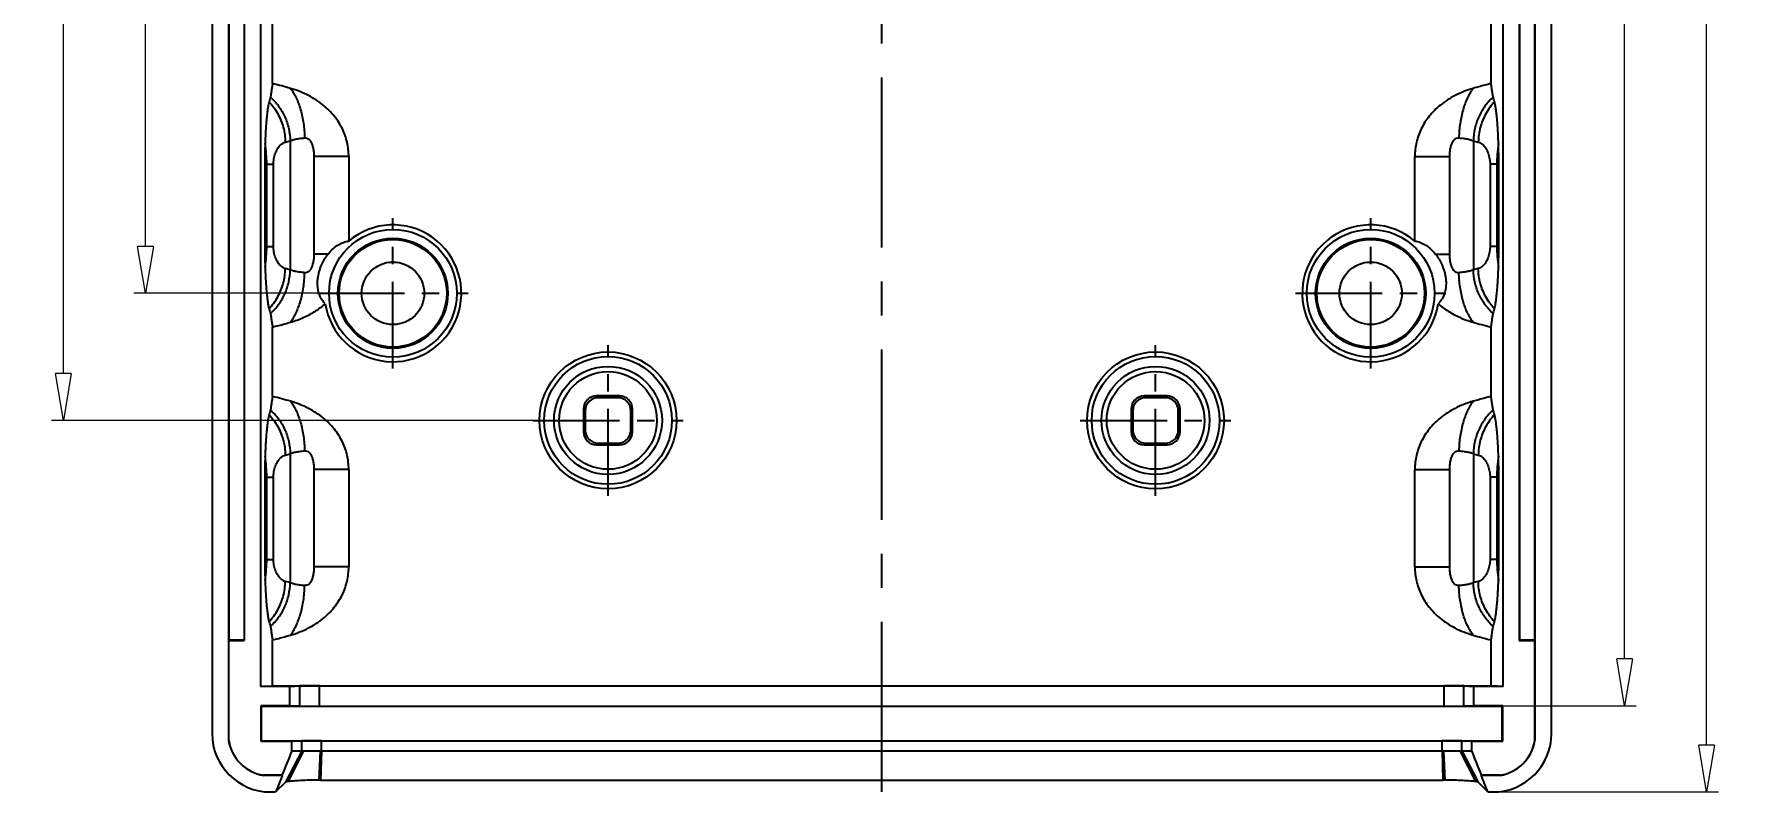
# Model space of a CAD drawing. Header units: millimetres. Extents: x 2827 to 3145, y 1044 to 1251.
# Drawn here: x 3057.2 to 3144.3, y 1147.2 to 1186 of the extents above; entities that cross this region are included whole.
import ezdxf

# ---------------------------------------------------------------- set-up
doc = ezdxf.new("R2010")
doc.units = ezdxf.units.MM
doc.linetypes.add('CENTER', pattern=[50.8, 31.75, -6.35, 6.35, -6.35])
doc.layers.add('dim', color=82, linetype='Continuous', lineweight=9)
doc.styles.add('ROMAND', font='romand.shx', dxfattribs={"width": 0.75, "bigfont": 'gbcbig.shx'})
doc.dimstyles.new('YanXiu', dxfattribs={"dimtxt": 2.5, "dimasz": 2.2, "dimexe": 1, "dimexo": 0, "dimgap": 0.66, "dimtad": 0, "dimzin": 9, "dimdsep": 46, "dimtxsty": 'ROMAND', "dimblk": 'CLOSEDBLANK', "dimcen": 0, "dimclrd": 3, "dimclre": 3, "dimclrt": 7, "dimazin": 2, "dimtfac": 1, "dimtofl": 0, "dimtmove": 0, "dimatfit": 3, "dimldrblk": 'CLOSEDBLANK', "dimfxl": 1, "dimlwd": 5, "dimlwe": 5, "dimarcsym": 0})

# ---------------------------------------------------------------- blocks, each defined once
blk = doc.blocks.new('_ClosedBlank')
at = {"color": 0, "linetype": 'ByBlock', "lineweight": -2}
for p, q in [((-1, 0.167), (0, 0)), ((-1, 0.167), (-1, -0.167)), ((0, 0), (-1, -0.167))]:
    blk.add_line(p, q, dxfattribs=at)
blk = doc.blocks.new('*D26')
at = {"layer": 'Defpoints', "color": 0}
for p in [(74.347, 92), (74.606, 0), (85.532, 0)]:
    blk.add_point(p, dxfattribs=at)
at = {"layer": 'dim', "color": 3, "lineweight": 5}
for p, q in [((74.347, 92), (86.131, 92)), ((85.532, 89.6), (85.532, 48.421)), ((85.532, 2.4), (85.532, 43.579)), ((74.606, 0), (86.131, 0))]:
    blk.add_line(p, q, dxfattribs=at)
at = {"layer": 'dim', "color": 3, "lineweight": 5, "xscale": 2.4, "yscale": 2.4, "zscale": 2.4}
for p, rotation in [((85.532, 92), 90), ((85.532, 0), 270)]:
    blk.add_blockref('_ClosedBlank', p, dxfattribs=dict(at, rotation=rotation))
at = {"layer": 'dim', "color": 7, "insert": (85.532, 46), "char_height": 3, "attachment_point": 5, "rotation": 90, "style": 'ROMAND'}
blk.add_mtext('92', dxfattribs=at)
blk = doc.blocks.new('*D27')
at = {"layer": 'Defpoints', "color": 0}
for p in [(75.102, 87.6), (75.102, 4.4), (81.332, 4.4)]:
    blk.add_point(p, dxfattribs=at)
at = {"layer": 'dim', "color": 3, "lineweight": 5}
for p, q in [((75.102, 87.6), (81.931, 87.6)), ((81.332, 85.2), (81.332, 50.082)), ((81.332, 6.8), (81.332, 41.918)), ((75.102, 4.4), (81.931, 4.4))]:
    blk.add_line(p, q, dxfattribs=at)
at = {"layer": 'dim', "color": 3, "lineweight": 5, "xscale": 2.4, "yscale": 2.4, "zscale": 2.4}
for p, rotation in [((81.332, 87.6), 90), ((81.332, 4.4), 270)]:
    blk.add_blockref('_ClosedBlank', p, dxfattribs=dict(at, rotation=rotation))
at = {"layer": 'dim', "color": 7, "insert": (81.332, 46), "char_height": 3, "attachment_point": 5, "rotation": 90, "style": 'ROMAND'}
blk.add_mtext('83.2', dxfattribs=at)
blk = doc.blocks.new('*D28')
at = {"layer": 'Defpoints', "color": 0}
for p in [(25.502, 73), (1.5, 19), (25.502, 19)]:
    blk.add_point(p, dxfattribs=at)
at = {"layer": 'dim', "color": 3, "lineweight": 5}
for p, q in [((25.502, 73), (0.9, 73)), ((1.5, 70.6), (1.5, 48.475)), ((1.5, 21.4), (1.5, 43.525)), ((25.502, 19), (0.9, 19))]:
    blk.add_line(p, q, dxfattribs=at)
at = {"layer": 'dim', "color": 3, "lineweight": 5, "xscale": 2.4, "yscale": 2.4, "zscale": 2.4}
for p, rotation in [((1.5, 73), 90), ((1.5, 19), 270)]:
    blk.add_blockref('_ClosedBlank', p, dxfattribs=dict(at, rotation=rotation))
at = {"layer": 'dim', "color": 7, "insert": (1.5, 46), "char_height": 3, "attachment_point": 5, "rotation": 90, "style": 'ROMAND'}
blk.add_mtext('54', dxfattribs=at)
blk = doc.blocks.new('*D29')
at = {"layer": 'Defpoints', "color": 0}
for p in [(14.502, 66.5), (5.7, 25.5), (14.502, 25.5)]:
    blk.add_point(p, dxfattribs=at)
at = {"layer": 'dim', "color": 3, "lineweight": 5}
for p, q in [((14.502, 66.5), (5.1, 66.5)), ((5.7, 64.1), (5.7, 48.1)), ((5.7, 27.9), (5.7, 43.9)), ((14.502, 25.5), (5.1, 25.5))]:
    blk.add_line(p, q, dxfattribs=at)
at = {"layer": 'dim', "color": 3, "lineweight": 5, "xscale": 2.4, "yscale": 2.4, "zscale": 2.4}
for p, rotation in [((5.7, 66.5), 90), ((5.7, 25.5), 270)]:
    blk.add_blockref('_ClosedBlank', p, dxfattribs=dict(at, rotation=rotation))
at = {"layer": 'dim', "color": 7, "insert": (5.7, 46), "char_height": 3, "attachment_point": 5, "rotation": 90, "style": 'ROMAND'}
blk.add_mtext('41', dxfattribs=at)
blk = doc.blocks.new('A$C47120272')
at = {"color": 1, "linetype": 'CENTER', "ltscale": 0.274}
blk.add_line((43.352, 0), (43.352, 92), dxfattribs=at)
at = {"color": 7, "linetype": 'Continuous'}
for p, q in [((9.102, 89.004), (9.102, 2.996)), ((9.952, 89.365), (9.952, 2.635)), ((76.752, 2.635), (76.752, 89.365)), ((77.602, 2.996), (77.602, 89.004)), ((11.579, 86.6), (11.579, 5.4)), ((75.124, 5.4), (75.124, 86.6)), ((9.965, 84.241), (9.965, 7.759)), ((10.743, 84.241), (10.743, 7.759)), ((10.752, 84.25), (10.752, 7.75)), ((75.952, 84.25), (75.952, 7.75)), ((75.96, 84.241), (75.96, 7.759)), ((76.739, 84.241), (76.739, 7.759)), ((12.195, 36.223), (12.195, 39.777)), ((74.509, 36.223), (74.509, 39.777)), ((12.847, 33.231), (13.096, 33.293)), ((13.096, 33.293), (13.096, 26.707)), ((73.607, 33.293), (73.856, 33.231)), ((73.607, 33.293), (73.607, 26.707)), ((14.311, 32.495), (14.311, 27.505)), ((16.091, 32.495), (14.311, 32.495)), ((16.091, 32.494), (16.091, 28.172)), ((70.612, 32.495), (72.393, 32.495)), ((70.612, 28.172), (70.612, 32.494)), ((72.393, 27.505), (72.393, 32.495)), ((11.904, 32.105), (11.8, 32.096)), ((11.8, 32.096), (11.8, 27.904)), ((11.904, 27.895), (11.904, 32.105)), ((11.904, 32.105), (12.247, 32.105)), ((12.247, 27.895), (12.247, 32.105)), ((74.8, 32.105), (74.456, 32.105)), ((74.456, 32.105), (74.456, 27.895)), ((74.903, 32.096), (74.8, 32.105)), ((74.8, 32.105), (74.8, 27.895)), ((74.903, 27.904), (74.903, 32.096)), ((11.8, 27.904), (11.904, 27.895)), ((11.904, 27.895), (12.247, 27.895)), ((74.8, 27.895), (74.456, 27.895)), ((74.8, 27.895), (74.903, 27.904)), ((15.04, 27.505), (14.311, 27.505)), ((71.664, 27.505), (72.393, 27.505)), ((13.096, 26.707), (12.847, 26.769)), ((73.856, 26.769), (73.607, 26.707)), ((12.195, 20.223), (12.195, 23.777)), ((74.509, 20.223), (74.509, 23.777)), ((28.766, 20.25), (28.853, 20.163)), ((29.937, 20.25), (28.766, 20.25)), ((29.85, 20.163), (28.853, 20.163)), ((29.937, 20.25), (29.85, 20.163)), ((57.937, 20.25), (56.766, 20.25)), ((56.766, 20.25), (56.853, 20.163)), ((57.85, 20.163), (56.853, 20.163)), ((57.937, 20.25), (57.85, 20.163)), ((28.102, 19.586), (28.189, 19.498)), ((28.102, 19.586), (28.102, 18.414)), ((28.189, 19.498), (28.189, 18.502)), ((30.602, 19.586), (30.514, 19.498)), ((30.514, 18.502), (30.514, 19.498)), ((30.602, 18.414), (30.602, 19.586)), ((56.102, 19.586), (56.189, 19.498)), ((56.102, 19.586), (56.102, 18.414)), ((56.189, 19.498), (56.189, 18.502)), ((58.602, 19.586), (58.514, 19.498)), ((58.514, 18.502), (58.514, 19.498)), ((58.602, 18.414), (58.602, 19.586)), ((28.102, 18.414), (28.189, 18.502)), ((30.602, 18.414), (30.514, 18.502)), ((56.102, 18.414), (56.189, 18.502)), ((58.602, 18.414), (58.514, 18.502)), ((28.766, 17.75), (28.853, 17.837)), ((28.766, 17.75), (29.937, 17.75)), ((28.853, 17.837), (29.85, 17.837)), ((29.937, 17.75), (29.85, 17.837)), ((56.766, 17.75), (56.853, 17.837)), ((56.766, 17.75), (57.937, 17.75)), ((56.853, 17.837), (57.85, 17.837)), ((57.937, 17.75), (57.85, 17.837)), ((12.847, 17.231), (13.096, 17.293)), ((13.096, 17.293), (13.096, 10.707)), ((73.607, 17.293), (73.856, 17.231)), ((73.607, 17.293), (73.607, 10.707)), ((11.904, 16.105), (11.8, 16.096)), ((11.8, 16.096), (11.8, 11.904)), ((11.904, 11.895), (11.904, 16.105)), ((11.904, 16.105), (12.247, 16.105)), ((12.247, 11.895), (12.247, 16.105)), ((14.311, 16.495), (14.311, 11.505)), ((16.091, 16.495), (14.311, 16.495)), ((16.091, 16.494), (16.091, 11.506)), ((70.612, 16.495), (72.393, 16.495)), ((70.612, 11.506), (70.612, 16.494)), ((72.393, 11.505), (72.393, 16.495)), ((74.8, 16.105), (74.456, 16.105)), ((74.456, 16.105), (74.456, 11.895)), ((74.903, 16.096), (74.8, 16.105)), ((74.8, 16.105), (74.8, 11.895)), ((74.903, 11.904), (74.903, 16.096)), ((11.8, 11.904), (11.904, 11.895)), ((11.904, 11.895), (12.247, 11.895)), ((16.091, 11.505), (14.311, 11.505)), ((70.612, 11.505), (72.393, 11.505)), ((74.8, 11.895), (74.456, 11.895)), ((74.8, 11.895), (74.903, 11.904)), ((13.096, 10.707), (12.847, 10.769)), ((73.856, 10.769), (73.607, 10.707)), ((9.965, 7.759), (9.956, 7.75)), ((9.956, 7.75), (10.752, 7.75)), ((9.956, 2.635), (9.956, 7.75)), ((10.743, 7.759), (9.965, 7.759)), ((10.752, 7.75), (10.743, 7.759)), ((12.195, 5.431), (12.195, 7.777)), ((74.509, 5.431), (74.509, 7.777)), ((75.96, 7.759), (75.952, 7.75)), ((75.952, 7.75), (76.747, 7.75)), ((76.739, 7.759), (75.96, 7.759)), ((76.747, 7.75), (76.739, 7.759)), ((76.747, 7.75), (76.747, 2.635)), ((11.579, 5.4), (12.195, 5.431)), ((13.081, 5.4), (11.579, 5.4)), ((12.195, 5.431), (74.509, 5.431)), ((13.081, 5.4), (13.595, 5.426)), ((13.081, 4.4), (13.081, 5.4)), ((13.595, 4.383), (13.595, 5.426)), ((14.593, 4.381), (14.593, 5.428)), ((72.11, 4.381), (72.11, 5.428)), ((73.109, 5.426), (73.622, 5.4)), ((73.109, 4.383), (73.109, 5.426)), ((75.124, 5.4), (73.622, 5.4)), ((73.622, 4.4), (73.622, 5.4)), ((75.124, 5.4), (74.509, 5.431)), ((11.602, 4.4), (11.622, 4.379)), ((13.081, 4.4), (11.602, 4.4)), ((11.602, 4.4), (11.602, 2.6)), ((75.081, 4.379), (11.622, 4.379)), ((11.622, 4.379), (11.622, 2.621)), ((13.595, 4.383), (13.081, 4.4)), ((73.622, 4.4), (73.109, 4.383)), ((75.102, 4.4), (73.622, 4.4)), ((75.102, 4.4), (75.081, 4.379)), ((75.081, 2.621), (75.081, 4.379)), ((75.102, 2.6), (75.102, 4.4)), ((9.956, 2.635), (9.952, 2.635)), ((11.602, 2.6), (11.622, 2.621)), ((11.622, 2.621), (75.081, 2.621)), ((13.181, 2.6), (13.695, 2.617)), ((13.695, 2.1), (13.695, 2.617)), ((14.693, 2.1), (14.693, 2.619)), ((72.01, 2.1), (72.01, 2.619)), ((73.009, 2.617), (73.522, 2.6)), ((73.009, 2.1), (73.009, 2.617)), ((75.102, 2.6), (75.081, 2.621)), ((76.747, 2.635), (76.752, 2.635)), ((11.602, 2.6), (13.181, 2.6)), ((13.695, 2.1), (12.856, 0.5)), ((13.787, 2.1), (12.99, 0.531)), ((13.181, 2.1), (13.181, 2.6)), ((13.181, 2.1), (13.695, 2.1)), ((14.631, 2.1), (14.567, 0.609)), ((14.631, 2.1), (72.072, 2.1)), ((14.693, 2.1), (14.654, 0.609)), ((72.01, 2.1), (72.049, 0.609)), ((72.072, 2.1), (72.136, 0.609)), ((72.917, 2.1), (73.713, 0.531)), ((73.009, 2.1), (73.522, 2.1)), ((73.009, 2.1), (73.847, 0.5)), ((73.522, 2.6), (75.102, 2.6)), ((73.522, 2.1), (73.522, 2.6)), ((12.68, 0.854), (11.737, 0.854)), ((11.737, 0.854), (11.737, 0.85)), ((12.698, 0.85), (11.737, 0.85)), ((12.856, 0.5), (12.356, 0)), ((14.654, 0.609), (72.049, 0.609)), ((74.347, 0), (73.847, 0.5)), ((74.967, 0.85), (74.005, 0.85)), ((74.966, 0.854), (74.023, 0.854)), ((74.966, 0.854), (74.967, 0.85)), ((12.098, 0), (12.356, 0)), ((74.347, 0), (74.606, 0))]:
    blk.add_line(p, q, dxfattribs=at)
at = {"color": 1, "linetype": 'CENTER', "ltscale": 0.14}
for p, q in [((18.352, 21.65), (18.352, 29.35)), ((68.352, 21.65), (68.352, 29.35)), ((14.502, 25.5), (22.202, 25.5)), ((64.502, 25.5), (72.202, 25.5)), ((29.352, 15.15), (29.352, 22.85)), ((57.352, 15.15), (57.352, 22.85)), ((25.502, 19), (33.202, 19)), ((53.502, 19), (61.202, 19))]:
    blk.add_line(p, q, dxfattribs=at)
at = {"color": 7, "linetype": 'Continuous'}
for centre, radius in [((18.352, 25.5), 3.267), ((68.352, 25.5), 3.267), ((18.352, 25.5), 2.814), ((18.352, 25.5), 2.75), ((68.352, 25.5), 2.814), ((68.352, 25.5), 2.75), ((18.352, 25.5), 1.6), ((68.352, 25.5), 1.6), ((29.352, 19), 3.5), ((29.352, 19), 3.267), ((29.352, 19), 2.762), ((57.352, 19), 3.5), ((57.352, 19), 3.267), ((57.352, 19), 2.762), ((29.352, 19), 2.5), ((57.352, 19), 2.5)]:
    blk.add_circle(centre, radius, dxfattribs=at)
for centre, radius, start, end in [((19.421, 33.375), 7.649, 163.58393, 165.45219), ((67.278, 33.373), 7.653, 14.54803, 16.41526), ((46.71, 32.097), 34.909, 178.24319, 180.00117), ((39.99, 32.097), 34.913, 359.99888, 1.75686), ((18.352, 25.5), 3.5, 188.82268, 130.23326), ((68.352, 25.5), 3.5, 49.76674, 351.17733), ((46.713, 27.903), 34.913, 179.99888, 181.75686), ((39.994, 27.903), 34.909, 358.24319, 0.00117), ((18.422, 25.455), 2.894, 133.42098, 134.89518), ((68.282, 25.455), 2.894, 45.10482, 46.57901), ((19.421, 26.625), 7.649, 194.54781, 196.41606), ((67.278, 26.627), 7.653, 343.58474, 345.45197), ((19.421, 17.375), 7.649, 163.58393, 165.45219), ((67.278, 17.373), 7.653, 14.54803, 16.41526), ((46.71, 16.097), 34.909, 178.24319, 180.00117), ((39.99, 16.097), 34.913, 359.99888, 1.75686), ((46.713, 11.903), 34.913, 179.99888, 181.75686), ((39.994, 11.903), 34.909, 358.24319, 0.00117), ((19.421, 10.625), 7.649, 194.54781, 196.41606), ((67.278, 10.627), 7.653, 343.58474, 345.45197), ((12.069, 2.967), 2.143, 188.92499, 261.07501), ((12.069, 2.967), 2.139, 188.93135, 261.06865), ((74.634, 2.967), 2.139, 278.93135, 351.06865), ((74.634, 2.967), 2.143, 278.925, 351.075), ((259.461, -97.723), 265.741, 157.93619, 158.22569), ((-172.602, -97.66), 265.573, 21.77422, 22.0639), ((255.669, -97.404), 262.085, 157.98234, 158.18264), ((11.585, -3.776), 4.758, 76.47057, 76.69666), ((14.654, -10.175), 10.785, 90.00179, 90.46268), ((72.049, -10.169), 10.778, 89.53718, 89.99836), ((75.063, -3.53), 4.506, 103.3435, 103.58222), ((-168.861, -97.362), 261.972, 21.81732, 22.0177)]:
    blk.add_arc(centre, radius, start, end, dxfattribs=at)
for centre, major_axis, ratio, start_param, end_param in [((28.766, 19.585), (0.47, -0.47), 0.999695, 2.356347, 3.926839), ((28.854, 19.498), (0.47, -0.47), 0.999695, 2.356347, 3.926839), ((29.85, 19.498), (-0.47, -0.47), 0.999695, 2.356347, 3.926839), ((29.937, 19.585), (0.47, 0.47), 0.999695, -0.785246, 0.785246), ((56.766, 19.585), (0.47, -0.47), 0.999695, 2.356347, 3.926839), ((56.854, 19.498), (0.47, -0.47), 0.999695, 2.356347, 3.926839), ((57.85, 19.498), (-0.47, -0.47), 0.999695, 2.356347, 3.926839), ((57.937, 19.585), (0.47, 0.47), 0.999695, -0.785246, 0.785246), ((28.766, 18.415), (0.47, 0.47), 0.999695, -3.926839, -2.356347), ((28.854, 18.502), (0.47, 0.47), 0.999695, 2.356347, 3.926839), ((29.85, 18.502), (-0.47, 0.47), 0.999695, 2.356347, 3.926839), ((29.937, 18.415), (0.47, -0.47), 0.999695, -0.785246, 0.785246), ((56.766, 18.415), (0.47, 0.47), 0.999695, -3.926839, -2.356347), ((56.854, 18.502), (0.47, 0.47), 0.999695, 2.356347, 3.926839), ((57.85, 18.502), (-0.47, 0.47), 0.999695, 2.356347, 3.926839), ((57.937, 18.415), (0.47, -0.47), 0.999695, -0.785246, 0.785246), ((14.593, 5.426), (1, 0), 0.002618, 1.570796, 3.089233), ((72.11, 5.426), (1, 0), 0.002618, 0.05236, 1.570796), ((14.593, 4.383), (1, 0), 0.001745, -3.089233, -1.570796), ((72.11, 4.383), (1, 0), 0.001745, -1.570796, -0.05236), ((12.106, 3.004), (2.127, 2.127), 0.997265, -3.925621, -2.357564), ((14.693, 2.617), (1, 0), 0.001745, 1.570796, 3.089233), ((72.01, 2.617), (1, 0), 0.001745, 0.05236, 1.570796), ((74.598, 3.004), (2.127, -2.127), 0.997265, -0.784029, 0.784029)]:
    blk.add_ellipse(centre, major_axis=major_axis, ratio=ratio, start_param=start_param, end_param=end_param, dxfattribs=at)
for points, start_tangent, end_tangent in [([(12.195, 36.223), (12.182, 36.148), (12.169, 36.065), (12.156, 35.978), (12.144, 35.888), (12.131, 35.797), (12.117, 35.704), (12.102, 35.613), (12.084, 35.536)], (-0.177862, -0.984055), (-0.282982, -0.959125)), ([(13.109, 35.979), (12.67, 36.103), (12.195, 36.223)], (-0.961274, 0.275595), (-0.97533, 0.220753)), ([(16.091, 32.494), (16.01, 33.211), (15.766, 33.904), (15.362, 34.546), (14.789, 35.124), (14.041, 35.612), (13.109, 35.979)], (-0.000488, 1), (-0.961324, 0.275419)), ([(13.109, 35.979), (13.401, 35.5), (13.628, 34.891), (13.778, 34.192), (13.839, 33.446)], (0.618294, -0.785947), (0.021241, -0.999774)), ([(73.594, 35.979), (72.666, 35.614), (71.92, 35.129), (71.347, 34.554), (70.942, 33.914), (70.695, 33.218), (70.612, 32.494)], (-0.961325, -0.275418), (-0.000488, -1)), ([(73.594, 35.979), (73.303, 35.5), (73.075, 34.891), (72.926, 34.192), (72.864, 33.446)], (-0.618307, -0.785936), (-0.021244, -0.999774)), ([(74.509, 36.223), (74.187, 36.145), (73.883, 36.061), (73.594, 35.979)], (-0.975341, -0.220701), (-0.961284, -0.275558)), ([(74.619, 35.536), (74.601, 35.616), (74.585, 35.714), (74.569, 35.821), (74.554, 35.928), (74.539, 36.034), (74.524, 36.133), (74.509, 36.223)], (-0.282749, 0.959194), (-0.177836, 0.98406)), ([(12.017, 35.296), (11.984, 35.145), (11.954, 34.969), (11.927, 34.775), (11.903, 34.565), (11.882, 34.343), (11.864, 34.11), (11.848, 33.872), (11.835, 33.634), (11.825, 33.4), (11.817, 33.167)], (-0.251443, -0.967872), (-0.030722, -0.999528)), ([(12.017, 35.296), (12.463, 34.685), (12.746, 33.982), (12.847, 33.231)], (0.686067, -0.727538), (0.009663, -0.999953)), ([(12.084, 35.536), (12.507, 35.069), (12.825, 34.523), (13.025, 33.922), (13.096, 33.293)], (0.745251, -0.666784), (0.009663, -0.999953)), ([(74.619, 35.536), (74.196, 35.069), (73.878, 34.523), (73.678, 33.922), (73.607, 33.293)], (-0.745251, -0.666784), (-0.009663, -0.999953)), ([(74.686, 35.296), (74.24, 34.685), (73.958, 33.982), (73.856, 33.231)], (-0.686067, -0.727538), (-0.009663, -0.999953)), ([(74.887, 33.167), (74.877, 33.438), (74.865, 33.706), (74.849, 33.975), (74.83, 34.237), (74.808, 34.487), (74.783, 34.72), (74.754, 34.937), (74.722, 35.131), (74.686, 35.296)], (-0.030721, 0.999528), (-0.251443, 0.967872)), ([(11.904, 32.105), (11.878, 32.623), (11.817, 33.167)], (-0.012986, 0.999916), (-0.150135, 0.988665)), ([(12.247, 32.105), (12.252, 32.24), (12.27, 32.384), (12.301, 32.527), (12.344, 32.664), (12.398, 32.794), (12.464, 32.914), (12.541, 33.02), (12.63, 33.112), (12.732, 33.185), (12.847, 33.231)], (0.000084, 1), (0.970287, 0.241958)), ([(13.096, 33.293), (13.194, 33.34), (13.356, 33.382), (13.575, 33.418), (13.839, 33.446)], (0.798908, 0.601453), (0.996557, 0.082913)), ([(13.839, 33.446), (13.958, 33.43), (14.061, 33.365), (14.149, 33.253), (14.218, 33.101), (14.269, 32.918), (14.3, 32.712), (14.311, 32.495)], (0.996595, 0.082457), (0.000047, -1)), ([(72.393, 32.495), (72.403, 32.712), (72.434, 32.918), (72.485, 33.101), (72.555, 33.253), (72.642, 33.365), (72.746, 33.43), (72.864, 33.446)], (0.000047, 1), (0.996594, -0.082463)), ([(72.864, 33.446), (73.129, 33.418), (73.347, 33.382), (73.509, 33.34), (73.607, 33.293)], (0.996524, -0.083304), (0.799733, -0.600356)), ([(73.856, 33.231), (73.971, 33.185), (74.073, 33.112), (74.162, 33.02), (74.239, 32.914), (74.305, 32.794), (74.36, 32.664), (74.402, 32.527), (74.433, 32.384), (74.451, 32.24), (74.456, 32.105)], (0.970287, -0.241958), (0.000084, -1)), ([(74.887, 33.167), (74.825, 32.623), (74.8, 32.105)], (-0.150162, -0.988661), (-0.012998, -0.999916)), ([(11.817, 26.833), (11.878, 27.377), (11.904, 27.895)], (0.150162, 0.988661), (0.012998, 0.999916)), ([(12.847, 26.769), (12.732, 26.815), (12.63, 26.888), (12.541, 26.98), (12.464, 27.086), (12.398, 27.206), (12.344, 27.336), (12.301, 27.473), (12.27, 27.616), (12.252, 27.76), (12.247, 27.895)], (-0.970287, 0.241958), (-0.000084, 1)), ([(15.04, 27.505), (15.307, 27.785), (15.571, 27.981), (15.827, 28.106), (16.091, 28.172)], (0.627167, 0.778885), (0.992695, 0.120647)), ([(70.612, 28.172), (70.872, 28.108), (71.13, 27.982), (71.396, 27.786), (71.664, 27.505)], (0.992695, -0.120647), (0.627167, -0.778885)), ([(74.456, 27.895), (74.451, 27.76), (74.433, 27.616), (74.402, 27.473), (74.36, 27.336), (74.305, 27.206), (74.239, 27.086), (74.162, 26.98), (74.073, 26.888), (73.971, 26.815), (73.856, 26.769)], (-0.000084, -1), (-0.970287, -0.241958)), ([(74.8, 27.895), (74.825, 27.377), (74.887, 26.833)], (0.012986, -0.999916), (0.150135, -0.988665)), ([(14.311, 27.505), (14.3, 27.288), (14.269, 27.082), (14.218, 26.899), (14.149, 26.747), (14.061, 26.635), (13.958, 26.57), (13.839, 26.554)], (-0.000047, -1), (-0.996595, 0.082452)), ([(14.572, 25.5), (14.513, 25.762), (14.496, 26.024), (14.514, 26.272), (14.556, 26.497), (14.611, 26.694), (14.672, 26.864), (14.736, 27.012), (14.803, 27.146), (14.875, 27.271), (14.954, 27.391), (15.04, 27.505)], (-0.302139, 0.953264), (0.627123, 0.77892)), ([(71.663, 27.505), (71.75, 27.391), (71.829, 27.27), (71.901, 27.144), (71.969, 27.009), (72.033, 26.86), (72.094, 26.689), (72.149, 26.49), (72.19, 26.265), (72.207, 26.019), (72.19, 25.759), (72.132, 25.5)], (0.627123, -0.77892), (-0.302139, -0.953264)), ([(72.864, 26.554), (72.746, 26.57), (72.642, 26.635), (72.555, 26.747), (72.485, 26.899), (72.434, 27.082), (72.403, 27.288), (72.393, 27.505)], (-0.996594, -0.082468), (-0.000047, 1)), ([(11.817, 26.833), (11.826, 26.562), (11.839, 26.294), (11.854, 26.025), (11.873, 25.763), (11.895, 25.513), (11.92, 25.28), (11.949, 25.063), (11.981, 24.869), (12.017, 24.704)], (0.030721, -0.999528), (0.251443, -0.967872)), ([(12.017, 24.704), (12.463, 25.315), (12.746, 26.018), (12.847, 26.769)], (0.686067, 0.727538), (0.009663, 0.999953)), ([(12.084, 24.464), (12.507, 24.931), (12.825, 25.477), (13.025, 26.078), (13.096, 26.707)], (0.745251, 0.666784), (0.009663, 0.999953)), ([(13.839, 26.554), (13.575, 26.582), (13.356, 26.618), (13.194, 26.66), (13.096, 26.707)], (-0.996557, 0.082913), (-0.798908, 0.601453)), ([(13.109, 24.021), (13.401, 24.5), (13.628, 25.109), (13.778, 25.808), (13.839, 26.554)], (0.618299, 0.785943), (0.021244, 0.999774)), ([(73.607, 26.707), (73.509, 26.66), (73.347, 26.618), (73.129, 26.582), (72.864, 26.554)], (-0.799731, -0.600358), (-0.996524, -0.083304)), ([(73.594, 24.021), (73.303, 24.5), (73.075, 25.109), (72.926, 25.808), (72.864, 26.554)], (-0.618294, 0.785947), (-0.021241, 0.999774)), ([(74.619, 24.464), (74.196, 24.931), (73.878, 25.477), (73.678, 26.078), (73.607, 26.707)], (-0.745251, 0.666784), (-0.009663, 0.999953)), ([(74.686, 24.704), (74.24, 25.315), (73.958, 26.018), (73.856, 26.769)], (-0.686067, 0.727538), (-0.009663, 0.999953)), ([(74.686, 24.704), (74.719, 24.855), (74.749, 25.031), (74.776, 25.225), (74.8, 25.435), (74.821, 25.657), (74.84, 25.89), (74.855, 26.128), (74.868, 26.366), (74.878, 26.6), (74.887, 26.833)], (0.251443, 0.967872), (0.030722, 0.999528)), ([(14.893, 24.963), (14.765, 25.111), (14.655, 25.294), (14.572, 25.5)], (-0.72059, 0.693362), (-0.302139, 0.953264)), ([(72.132, 25.5), (72.052, 25.3), (71.942, 25.116), (71.81, 24.963)], (-0.302139, -0.953264), (-0.72059, -0.693361)), ([(12.084, 24.464), (12.102, 24.384), (12.119, 24.286), (12.134, 24.179), (12.149, 24.072), (12.164, 23.966), (12.179, 23.867), (12.195, 23.777)], (0.282982, -0.959125), (0.177862, -0.984055)), ([(13.109, 24.021), (13.8, 24.272), (14.396, 24.592), (14.893, 24.963)], (0.961325, 0.275418), (0.753098, 0.657909)), ([(71.81, 24.963), (72.308, 24.592), (72.903, 24.273), (73.594, 24.021)], (0.753097, -0.65791), (0.961324, -0.275419)), ([(74.509, 23.777), (74.522, 23.852), (74.534, 23.935), (74.547, 24.022), (74.56, 24.112), (74.572, 24.203), (74.586, 24.296), (74.602, 24.387), (74.619, 24.464)], (0.177836, 0.98406), (0.282749, 0.959194)), ([(12.195, 23.777), (12.516, 23.855), (12.821, 23.939), (13.109, 24.021)], (0.97533, 0.220753), (0.961274, 0.275595)), ([(73.594, 24.021), (74.033, 23.897), (74.509, 23.777)], (0.961284, -0.275558), (0.975341, -0.220701)), ([(12.195, 20.223), (12.182, 20.148), (12.169, 20.065), (12.156, 19.978), (12.144, 19.888), (12.131, 19.797), (12.117, 19.704), (12.102, 19.613), (12.084, 19.536)], (-0.177862, -0.984055), (-0.282982, -0.959125)), ([(13.109, 19.979), (12.67, 20.103), (12.195, 20.223)], (-0.961274, 0.275595), (-0.97533, 0.220753)), ([(74.509, 20.223), (74.187, 20.145), (73.883, 20.061), (73.594, 19.979)], (-0.975341, -0.220701), (-0.961284, -0.275558)), ([(74.619, 19.536), (74.601, 19.616), (74.585, 19.714), (74.569, 19.821), (74.554, 19.928), (74.539, 20.034), (74.524, 20.133), (74.509, 20.223)], (-0.282749, 0.959194), (-0.177836, 0.98406)), ([(12.017, 19.296), (11.984, 19.145), (11.954, 18.969), (11.927, 18.775), (11.903, 18.565), (11.882, 18.343), (11.864, 18.11), (11.848, 17.872), (11.835, 17.634), (11.825, 17.4), (11.817, 17.167)], (-0.251443, -0.967872), (-0.030722, -0.999528)), ([(12.017, 19.296), (12.463, 18.685), (12.746, 17.982), (12.847, 17.231)], (0.686067, -0.727538), (0.009663, -0.999953)), ([(12.084, 19.536), (12.507, 19.069), (12.825, 18.523), (13.025, 17.922), (13.096, 17.293)], (0.745251, -0.666784), (0.009663, -0.999953)), ([(16.091, 16.494), (16.01, 17.211), (15.766, 17.904), (15.362, 18.546), (14.789, 19.124), (14.041, 19.612), (13.109, 19.979)], (-0.000488, 1), (-0.961324, 0.275419)), ([(13.109, 19.979), (13.401, 19.5), (13.628, 18.891), (13.778, 18.192), (13.839, 17.446)], (0.618294, -0.785947), (0.021241, -0.999774)), ([(73.594, 19.979), (72.666, 19.614), (71.92, 19.129), (71.347, 18.554), (70.942, 17.914), (70.695, 17.218), (70.612, 16.494)], (-0.961325, -0.275418), (-0.000488, -1)), ([(73.594, 19.979), (73.303, 19.5), (73.075, 18.891), (72.926, 18.192), (72.864, 17.446)], (-0.618307, -0.785936), (-0.021244, -0.999774)), ([(74.619, 19.536), (74.196, 19.069), (73.878, 18.523), (73.678, 17.922), (73.607, 17.293)], (-0.745251, -0.666784), (-0.009663, -0.999953)), ([(74.686, 19.296), (74.24, 18.685), (73.958, 17.982), (73.856, 17.231)], (-0.686067, -0.727538), (-0.009663, -0.999953)), ([(74.887, 17.167), (74.877, 17.438), (74.865, 17.706), (74.849, 17.975), (74.83, 18.237), (74.808, 18.487), (74.783, 18.72), (74.754, 18.937), (74.722, 19.131), (74.686, 19.296)], (-0.030721, 0.999528), (-0.251443, 0.967872)), ([(13.096, 17.293), (13.194, 17.34), (13.356, 17.382), (13.575, 17.418), (13.839, 17.446)], (0.798908, 0.601453), (0.996557, 0.082913)), ([(13.839, 17.446), (13.958, 17.43), (14.061, 17.365), (14.149, 17.253), (14.218, 17.101), (14.269, 16.918), (14.3, 16.712), (14.311, 16.495)], (0.996595, 0.082457), (0.000047, -1)), ([(72.393, 16.495), (72.403, 16.712), (72.434, 16.918), (72.485, 17.101), (72.555, 17.253), (72.642, 17.365), (72.746, 17.43), (72.864, 17.446)], (0.000047, 1), (0.996594, -0.082463)), ([(72.864, 17.446), (73.129, 17.418), (73.347, 17.382), (73.509, 17.34), (73.607, 17.293)], (0.996524, -0.083304), (0.799733, -0.600356)), ([(11.904, 16.105), (11.878, 16.623), (11.817, 17.167)], (-0.012986, 0.999916), (-0.150135, 0.988665)), ([(12.247, 16.105), (12.252, 16.24), (12.27, 16.384), (12.301, 16.527), (12.344, 16.664), (12.398, 16.794), (12.464, 16.914), (12.541, 17.02), (12.63, 17.112), (12.732, 17.185), (12.847, 17.231)], (0.000084, 1), (0.970287, 0.241958)), ([(73.856, 17.231), (73.971, 17.185), (74.073, 17.112), (74.162, 17.02), (74.239, 16.914), (74.305, 16.794), (74.36, 16.664), (74.402, 16.527), (74.433, 16.384), (74.451, 16.24), (74.456, 16.105)], (0.970287, -0.241958), (0.000084, -1)), ([(74.887, 17.167), (74.825, 16.623), (74.8, 16.105)], (-0.150162, -0.988661), (-0.012998, -0.999916)), ([(11.817, 10.833), (11.878, 11.377), (11.904, 11.895)], (0.150162, 0.988661), (0.012998, 0.999916)), ([(12.847, 10.769), (12.732, 10.815), (12.63, 10.888), (12.541, 10.98), (12.464, 11.086), (12.398, 11.206), (12.344, 11.336), (12.301, 11.473), (12.27, 11.616), (12.252, 11.76), (12.247, 11.895)], (-0.970287, 0.241958), (-0.000084, 1)), ([(13.109, 8.021), (14.037, 8.386), (14.784, 8.871), (15.356, 9.446), (15.761, 10.086), (16.008, 10.782), (16.091, 11.506)], (0.961325, 0.275418), (0.000488, 1)), ([(14.311, 11.505), (14.3, 11.288), (14.269, 11.082), (14.218, 10.899), (14.149, 10.747), (14.061, 10.635), (13.958, 10.57), (13.839, 10.554)], (-0.000047, -1), (-0.996595, 0.082452)), ([(70.612, 11.506), (70.693, 10.789), (70.937, 10.096), (71.341, 9.454), (71.914, 8.876), (72.662, 8.388), (73.594, 8.021)], (0.000488, -1), (0.961324, -0.275419)), ([(72.864, 10.554), (72.746, 10.57), (72.642, 10.635), (72.555, 10.747), (72.485, 10.899), (72.434, 11.082), (72.403, 11.288), (72.393, 11.505)], (-0.996594, -0.082468), (-0.000047, 1)), ([(74.456, 11.895), (74.451, 11.76), (74.433, 11.616), (74.402, 11.473), (74.36, 11.336), (74.305, 11.206), (74.239, 11.086), (74.162, 10.98), (74.073, 10.888), (73.971, 10.815), (73.856, 10.769)], (-0.000084, -1), (-0.970287, -0.241958)), ([(74.8, 11.895), (74.825, 11.377), (74.887, 10.833)], (0.012986, -0.999916), (0.150135, -0.988665)), ([(11.817, 10.833), (11.826, 10.562), (11.839, 10.294), (11.854, 10.025), (11.873, 9.763), (11.895, 9.513), (11.92, 9.28), (11.949, 9.063), (11.981, 8.869), (12.017, 8.704)], (0.030721, -0.999528), (0.251443, -0.967872)), ([(12.017, 8.704), (12.463, 9.315), (12.746, 10.018), (12.847, 10.769)], (0.686067, 0.727538), (0.009663, 0.999953)), ([(12.084, 8.464), (12.507, 8.931), (12.825, 9.477), (13.025, 10.078), (13.096, 10.707)], (0.745251, 0.666784), (0.009663, 0.999953)), ([(13.839, 10.554), (13.575, 10.582), (13.356, 10.618), (13.194, 10.66), (13.096, 10.707)], (-0.996557, 0.082913), (-0.798908, 0.601453)), ([(13.109, 8.021), (13.401, 8.5), (13.628, 9.109), (13.778, 9.808), (13.839, 10.554)], (0.618299, 0.785943), (0.021244, 0.999774)), ([(73.607, 10.707), (73.509, 10.66), (73.347, 10.618), (73.129, 10.582), (72.864, 10.554)], (-0.799731, -0.600358), (-0.996524, -0.083304)), ([(73.594, 8.021), (73.303, 8.5), (73.075, 9.109), (72.926, 9.808), (72.864, 10.554)], (-0.618294, 0.785947), (-0.021241, 0.999774)), ([(74.619, 8.464), (74.196, 8.931), (73.878, 9.477), (73.678, 10.078), (73.607, 10.707)], (-0.745251, 0.666784), (-0.009663, 0.999953)), ([(74.686, 8.704), (74.24, 9.315), (73.958, 10.018), (73.856, 10.769)], (-0.686067, 0.727538), (-0.009663, 0.999953)), ([(74.686, 8.704), (74.719, 8.855), (74.749, 9.031), (74.776, 9.225), (74.8, 9.435), (74.821, 9.657), (74.84, 9.89), (74.855, 10.128), (74.868, 10.366), (74.878, 10.6), (74.887, 10.833)], (0.251443, 0.967872), (0.030722, 0.999528)), ([(12.084, 8.464), (12.102, 8.384), (12.119, 8.286), (12.134, 8.179), (12.149, 8.072), (12.164, 7.966), (12.179, 7.867), (12.195, 7.777)], (0.282982, -0.959125), (0.177862, -0.984055)), ([(12.195, 7.777), (12.516, 7.855), (12.821, 7.939), (13.109, 8.021)], (0.97533, 0.220753), (0.961274, 0.275595)), ([(73.594, 8.021), (74.033, 7.897), (74.509, 7.777)], (0.961284, -0.275558), (0.975341, -0.220701)), ([(74.509, 7.777), (74.522, 7.852), (74.534, 7.935), (74.547, 8.022), (74.56, 8.112), (74.572, 8.203), (74.586, 8.296), (74.602, 8.387), (74.619, 8.464)], (0.177836, 0.98406), (0.282749, 0.959194)), ([(13.695, 2.1), (13.724, 2.101), (13.787, 2.1)], (1, 0), (1, -0.000068)), ([(13.787, 2.1), (13.93, 2.101), (14.127, 2.1), (14.369, 2.101), (14.631, 2.1)], (1, -0.000068), (1, -0.000012)), ([(72.072, 2.1), (72.335, 2.101), (72.577, 2.1), (72.775, 2.101), (72.917, 2.1)], (1, 0.000001), (1, 0.000026)), ([(72.917, 2.1), (72.981, 2.101), (73.009, 2.1)], (1, 0.000026), (1, 0)), ([(12.99, 0.531), (12.937, 0.523), (12.897, 0.515), (12.87, 0.508), (12.856, 0.5)], (-0.992047, -0.125871), (-0.707107, -0.707107)), ([(14.567, 0.609), (14.083, 0.6), (13.623, 0.581), (13.246, 0.557), (12.99, 0.531)], (-0.999967, -0.008109), (-0.992047, -0.125871)), ([(73.713, 0.531), (73.457, 0.557), (73.08, 0.581), (72.621, 0.6), (72.136, 0.609)], (-0.992047, 0.125871), (-0.999967, 0.008109)), ([(73.847, 0.5), (73.833, 0.508), (73.807, 0.515), (73.767, 0.523), (73.713, 0.531)], (-0.707107, 0.707107), (-0.992047, 0.125871))]:
    blk.add_spline(points, degree=3, dxfattribs=dict(at, start_tangent=start_tangent, end_tangent=end_tangent))
at = {"layer": 'dim'}
for base, p1, p2, picture, middle in [((85.532, 0), (74.347, 92), (74.606, 0), '*D26', (85.532, 46)), ((81.332, 4.4), (75.102, 87.6), (75.102, 4.4), '*D27', (81.332, 46)), ((1.5, 19), (25.502, 73), (25.502, 19), '*D28', (1.5, 46)), ((5.7, 25.5), (14.502, 66.5), (14.502, 25.5), '*D29', (5.7, 46))]:
    dim = blk.add_linear_dim(base=base, p1=p1, p2=p2, angle=90, dimstyle='YanXiu', override={"dimtxt": 3, "dimasz": 2.4, "dimexe": 0.5997, "dimgap": 0.5997, "dimzin": 8}, dxfattribs=at)
    dim.commit()
    dim.dimension.update_dxf_attribs({"geometry": picture, "text_midpoint": middle})

msp = doc.modelspace()

# ---------------------------------------------------------------- block references
msp.add_blockref('A$C47120272', (3057.232, 1147.227))

doc.saveas('drawing.dxf')
